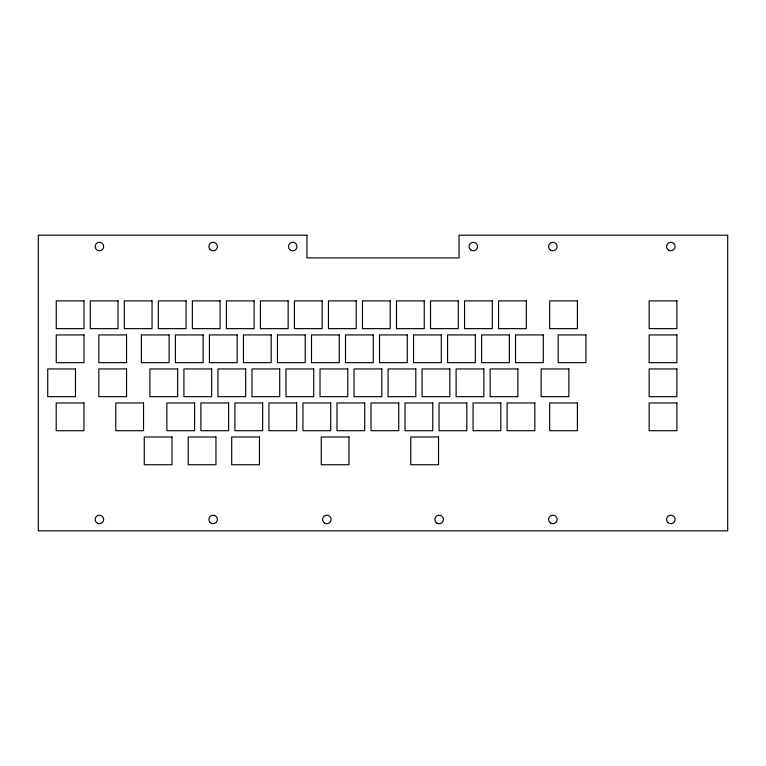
<?xml version="1.0" encoding="UTF-8"?>
<svg xmlns="http://www.w3.org/2000/svg" width="766" height="766" viewBox="0 0 766 766"><rect width="100%" height="100%" fill="white"/><g stroke="black" fill="none" stroke-linecap="round" stroke-linejoin="round"><path stroke-width="1.15" d="M306.955 235.172L38.3 235.172L38.3 530.828L727.7 530.828L727.7 235.172L459.045 235.172L459.045 257.912L306.955 257.912L306.955 235.172M84.011 300.894L56.263 300.894L56.263 328.643L84.011 328.643L84.011 300.894M118.031 300.894L90.283 300.894L90.283 328.643L118.031 328.643L118.031 300.894M152.051 300.894L124.312 300.894L124.312 328.643L152.051 328.643L152.051 300.894M186.081 300.894L158.332 300.894L158.332 328.643L186.081 328.643L186.081 300.894M220.101 300.894L192.352 300.894L192.352 328.643L220.101 328.643L220.101 300.894M254.13 300.894L226.382 300.894L226.382 328.643L254.13 328.643L254.13 300.894M288.15 300.894L260.402 300.894L260.402 328.643L288.15 328.643L288.15 300.894M322.17 300.894L294.431 300.894L294.431 328.643L322.17 328.643L322.17 300.894M356.2 300.894L328.451 300.894L328.451 328.643L356.2 328.643L356.2 300.894M390.22 300.894L362.471 300.894L362.471 328.643L390.22 328.643L390.22 300.894M424.249 300.894L396.501 300.894L396.501 328.643L424.249 328.643L424.249 300.894M458.269 300.894L430.521 300.894L430.521 328.643L458.269 328.643L458.269 300.894M492.289 300.894L464.541 300.894L464.541 328.643L492.289 328.643L492.289 300.894M526.319 300.894L498.57 300.894L498.57 328.643L526.319 328.643L526.319 300.894M577.401 300.894L549.653 300.894L549.653 328.643L577.401 328.643L577.401 300.894M676.895 300.894L649.147 300.894L649.147 328.643L676.895 328.643L676.895 300.894M84.011 334.924L56.263 334.924L56.263 362.672L84.011 362.672L84.011 334.924M126.562 334.924L98.814 334.924L98.814 362.663L126.562 362.663L126.562 334.924M169.114 334.924L141.365 334.924L141.365 362.672L169.114 362.672L169.114 334.924M203.134 334.924L175.385 334.924L175.385 362.672L203.134 362.672L203.134 334.924M237.163 334.924L209.415 334.924L209.415 362.672L237.163 362.672L237.163 334.924M271.183 334.924L243.435 334.924L243.435 362.672L271.183 362.672L271.183 334.924M305.203 334.924L277.464 334.924L277.464 362.672L305.203 362.672L305.203 334.924M339.233 334.924L311.484 334.924L311.484 362.672L339.233 362.672L339.233 334.924M373.253 334.924L345.504 334.924L345.504 362.672L373.253 362.672L373.253 334.924M407.282 334.924L379.534 334.924L379.534 362.672L407.282 362.672L407.282 334.924M441.302 334.924L413.554 334.924L413.554 362.672L441.302 362.672L441.302 334.924M475.322 334.924L447.583 334.924L447.583 362.672L475.322 362.672L475.322 334.924M509.352 334.924L481.603 334.924L481.603 362.672L509.352 362.672L509.352 334.924M543.285 334.924L515.537 334.924L515.537 362.672L543.285 362.672L543.285 334.924M585.923 334.924L558.175 334.924L558.175 362.672L585.923 362.672L585.923 334.924M676.895 334.924L649.147 334.924L649.147 362.672L676.895 362.672L676.895 334.924M75.48 368.944L47.731 368.944L47.731 396.692L75.48 396.692L75.48 368.944M126.562 368.944L98.814 368.944L98.814 396.692L126.562 396.692L126.562 368.944M177.645 368.944L149.897 368.944L149.897 396.692L177.645 396.692L177.645 368.944M211.665 368.944L183.917 368.944L183.917 396.692L211.665 396.692L211.665 368.944M245.685 368.944L217.946 368.944L217.946 396.692L245.685 396.692L245.685 368.944M279.714 368.944L251.966 368.944L251.966 396.692L279.714 396.692L279.714 368.944M313.734 368.944L285.986 368.944L285.986 396.692L313.734 396.692L313.734 368.944M347.764 368.944L320.016 368.944L320.016 396.692L347.764 396.692L347.764 368.944M381.784 368.944L354.036 368.944L354.036 396.692L381.784 396.692L381.784 368.944M415.804 368.944L388.056 368.944L388.056 396.692L415.804 396.692L415.804 368.944M449.834 368.944L422.085 368.944L422.085 396.692L449.834 396.692L449.834 368.944M483.853 368.944L456.105 368.944L456.105 396.692L483.853 396.692L483.853 368.944M517.873 368.944L490.135 368.944L490.135 396.692L517.873 396.692L517.873 368.944M568.87 368.944L541.122 368.944L541.122 396.692L568.87 396.692L568.87 368.944M676.895 368.944L649.147 368.944L649.147 396.692L676.895 396.692L676.895 368.944M83.954 402.964L56.205 402.964L56.205 430.712L83.954 430.712L83.954 402.964M143.529 402.964L115.781 402.964L115.781 430.712L143.529 430.712L143.529 402.964M194.612 402.964L166.864 402.964L166.864 430.712L194.612 430.712L194.612 402.964M228.632 402.964L200.884 402.964L200.884 430.712L228.632 430.712L228.632 402.964M262.652 402.964L234.913 402.964L234.913 430.712L262.652 430.712L262.652 402.964M296.681 402.964L268.933 402.964L268.933 430.712L296.681 430.712L296.681 402.964M330.701 402.964L302.953 402.964L302.953 430.712L330.701 430.712L330.701 402.964M364.721 402.964L336.983 402.964L336.983 430.712L364.721 430.712L364.721 402.964M398.751 402.964L371.003 402.964L371.003 430.712L398.751 430.712L398.751 402.964M432.771 402.964L405.022 402.964L405.022 430.712L432.771 430.712L432.771 402.964M466.8 402.964L439.052 402.964L439.052 430.712L466.8 430.712L466.8 402.964M500.82 402.964L473.072 402.964L473.072 430.712L500.82 430.712L500.82 402.964M534.84 402.964L507.102 402.964L507.102 430.712L534.84 430.712L534.84 402.964M577.401 402.964L549.653 402.964L549.653 430.712L577.401 430.712L577.401 402.964M676.895 402.964L649.147 402.964L649.147 430.712L676.895 430.712L676.895 402.964M172.015 436.993L144.267 436.993L144.267 464.742L172.015 464.742L172.015 436.993M215.955 436.993L188.216 436.993L188.216 464.742L215.955 464.742L215.955 436.993M259.454 436.993L231.705 436.993L231.705 464.742L259.454 464.742L259.454 436.993M348.99 436.993L321.251 436.993L321.251 464.742L348.99 464.742L348.99 436.993M438.535 436.993L410.787 436.993L410.787 464.742L438.535 464.742L438.535 436.993M668.708 250.233A4.261 4.261 0 0 0 675.105 246.537A4.261 4.261 0 0 0 668.708 242.851A4.261 4.261 0 0 0 668.708 250.233M550.735 250.233A4.261 4.261 0 0 0 557.131 246.537A4.261 4.261 0 0 0 550.735 242.851A4.261 4.261 0 0 0 550.735 250.233M471.128 250.233A4.261 4.261 0 0 0 477.524 246.537A4.261 4.261 0 0 0 471.128 242.851A4.261 4.261 0 0 0 471.128 250.233M96.411 249.553A4.261 4.261 0 0 0 103.544 247.648A4.261 4.261 0 0 0 98.316 242.42A4.261 4.261 0 0 0 96.411 249.553M210.123 249.553A4.261 4.261 0 0 0 217.257 247.648A4.261 4.261 0 0 0 212.038 242.42A4.261 4.261 0 0 0 210.123 249.553M289.72 249.553A4.261 4.261 0 0 0 296.854 247.648A4.261 4.261 0 0 0 291.635 242.42A4.261 4.261 0 0 0 289.72 249.553M667.828 522.469A4.261 4.261 0 0 0 674.961 520.564A4.261 4.261 0 0 0 669.743 515.336A4.261 4.261 0 0 0 667.828 522.469M550.735 523.149A4.261 4.261 0 0 0 557.131 519.463A4.261 4.261 0 0 0 550.735 515.767A4.261 4.261 0 0 0 550.735 523.149M97.292 523.149A4.261 4.261 0 0 0 103.688 519.463A4.261 4.261 0 0 0 97.292 515.767A4.261 4.261 0 0 0 97.292 523.149M210.123 522.469A4.261 4.261 0 0 0 217.257 520.564A4.261 4.261 0 0 0 212.038 515.336A4.261 4.261 0 0 0 210.123 522.469M324.717 523.149A4.261 4.261 0 0 0 331.113 519.463A4.261 4.261 0 0 0 324.717 515.767A4.261 4.261 0 0 0 324.717 523.149M437.013 523.149A4.261 4.261 0 0 0 443.409 519.463A4.261 4.261 0 0 0 437.013 515.767A4.261 4.261 0 0 0 437.013 523.149"/></g></svg>
